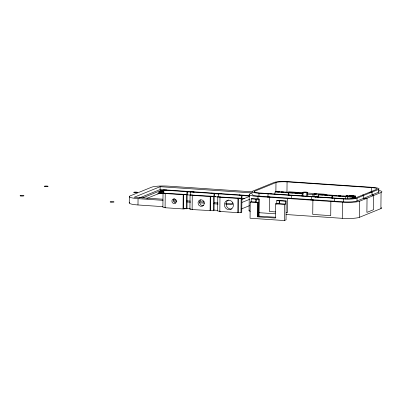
<?xml version="1.0" encoding="UTF-8"?>
<svg xmlns="http://www.w3.org/2000/svg" width="402" height="402" viewBox="0 0 402 402"><rect width="100%" height="100%" fill="white"/><g stroke="black" fill="none" stroke-linecap="round" stroke-linejoin="round"><path stroke-width="0.6" d="M129.258 203.005L129.323 196.689M163.016 206.658L137.992 204.965L138.057 198.648A13.422 2.075 0.6 0 1 130.158 195.9L151.534 187.221A13.422 2.075 0.6 0 1 168.79 186.171L251.994 191.809M139.288 198L160.132 189.538L160.162 186.694L252.185 192.93M163.036 193.136L162.89 207.342L165.584 207.522L165.081 207.728L165.232 193.523L165.735 193.322L163.036 193.136L186.9 194.518L187.176 191.593L187 208.618L183.051 208.945L165.081 207.728M163.549 192.935L163.579 190.096L166.93 190.005M163.795 193.035L163.83 189.99M183.051 208.945L183.201 194.739L186.9 194.518M183.553 208.744L183.699 194.538M186.247 208.924L186.397 194.719M192.121 209.558L192.623 209.357L189.925 209.176L190.076 194.97L213.934 196.347L214.216 193.427L214.04 210.452L213.286 210.759L192.121 209.558L192.272 195.357L192.769 195.151L190.076 194.97M190.588 194.769L190.618 191.925L193.97 191.834M210.09 210.779L210.241 196.573L213.934 196.347M210.593 210.573L210.738 196.367M213.286 210.759L213.437 196.553M217.789 196.844L217.638 211.05L220.331 211.236L219.834 211.437L219.979 197.231L220.482 197.03L217.789 196.844L241.647 198.226L241.929 195.302L241.748 212.326L237.803 212.653L219.834 211.437M218.301 196.643L218.331 193.804L221.683 193.714M237.803 212.653L237.949 198.447L241.647 198.226M238.301 212.452L238.451 198.246M240.999 212.633L241.145 198.427M249.079 210.648L249.25 194.548M258.818 199.286L258.642 216.336L259.059 216.165L259.235 199.121L256.124 199.106L255.843 202.05L251.185 201.734L250.22 202.126L250.054 218.221L284.34 220.547L286.038 219.854L286.164 200.945L277.204 200.337L276.787 200.508L276.747 204.161M251.185 201.734L251.215 198.889L251.883 198.618L259.235 199.121M254.587 192.447L254.602 191.221L275.978 182.543A8.628 1.337 0.6 0 1 287.068 181.87L371.523 187.588A8.628 1.337 0.6 0 1 376.604 189.357L355.227 198.035A8.628 1.337 0.6 0 1 344.137 198.709L259.682 192.99A8.628 1.337 0.6 0 1 254.602 191.221M256.089 202.151L256.124 199.106M257.426 216.829L257.576 202.623L258.039 202.432L257.888 216.638L257.426 216.829L275.395 218.045L275.546 203.839L279.189 203.628L285.47 204.055L285.5 201.216L286.164 200.945M257.958 198.985L257.983 196.508A13.422 2.075 0.6 0 1 250.079 193.759L252.391 192.819M334.057 201.422L334.559 201.221L258.983 196.101L259.014 193.261A10.542 1.633 0.6 0 1 252.803 191.101L274.179 182.418A10.542 1.633 0.6 0 1 287.737 181.598L372.192 187.317A10.542 1.633 0.6 0 1 378.403 189.483L378.372 192.322L356.996 201A10.542 1.633 0.6 0 1 343.439 201.824L334.57 201.241L330.861 201.442L330.725 215.648L312.741 214.432L312.892 200.226L313.404 200.025L310.696 199.839L311.213 199.638L311.49 196.694M275.591 211.914L269.385 211.497L269.531 197.292L270.049 197.086L267.335 196.905L267.853 196.704L268.134 193.759M275.883 191.749L275.978 182.543M279.189 203.628L279.219 200.789L279.48 200.688L279.45 203.734M284.34 220.547L284.505 204.447L285.47 204.055M286.963 192.302L287.068 181.87M302.987 196.251L302.927 192.322A2.271 0.352 0.6 0 1 305.967 192.076A2.271 0.352 0.6 0 1 307.088 192.603L303.028 192.493M306.259 196.472L306.299 192.714M307.404 196.166L307.445 192.412M308.339 196.261L309.475 196.337M310.615 196.412L311.751 196.493M312.882 196.859L312.907 194.533L315.274 193.573L315.49 194.111M314.052 196.94L314.078 194.613L316.444 193.653L324.399 194.191L324.615 194.729M315.193 196.724L316.329 196.799M334.57 201.241L334.6 198.382L343.469 198.98A10.542 1.633 0.6 0 0 357.026 198.161L378.403 189.483M342.268 218.326L342.439 202.226A13.422 2.075 0.6 0 0 359.689 201.181L381.066 192.503L380.9 208.603L359.524 217.281A13.422 2.075 0.6 0 1 342.268 218.326L285.963 214.512M343.439 201.824L343.469 198.98M349.604 196.422L349.609 195.95L353.273 196.166L349.494 196.206L352.403 196.518L348.876 196.246L349.609 195.95M349.886 196.518L349.891 196.045M352.881 198.849L352.76 196.91L355.127 195.93A0.508 0.452 -70.8 0 1 355.298 195.955L355.448 197.804M353.046 198.779L353.062 197.357L355.298 196.452L355.112 198.412M353.996 198.593L354.006 197.493L352.881 197.417M356.996 201L357.026 198.161M359.524 217.281L359.689 201.181M371.488 191.272L371.523 187.588M370.383 192.417L369.257 192.342L372.056 192.076L372.026 194.9L373.373 194.99L372.373 195.397L373.719 195.488L373.574 209.693L366.89 212.402L367.041 198.201L363.348 198.422L363.378 195.578L362.704 195.533L363.699 195.131L362.579 195.055M352.755 198.437L352.755 198.508M274.752 194.151L275.119 191.95L276.44 191.427L289.953 192.362L288.626 192.885L275.119 191.95M288.259 195.086L288.626 192.885M288.445 195.081L288.807 192.88L290.133 192.352L303.028 193.246M301.952 196.015L302.319 193.814L303.203 193.462M318.283 197.091L318.65 194.89L319.972 194.367L333.484 195.302L332.163 195.824L318.65 194.89M331.796 198.025L332.163 195.824M331.977 198.015L332.343 195.814L333.665 195.292L347.177 196.226L347.785 198.357M345.489 198.95L345.856 196.749L347.177 196.226M164.936 190.342L163.443 190.322L162.926 193.352L158.117 193.839L146.78 198.417M162.071 193.372L162.956 190.332L163.443 190.322M161.252 193.412L162.483 190.357L162.956 190.332M160.478 193.473L162.046 190.387L162.483 190.357M159.77 193.543L161.639 190.432L162.046 190.387M159.132 193.628L161.272 190.478L161.639 190.432M158.574 193.729L161.272 190.478M158.117 193.839L160.956 190.538M157.755 193.96L160.694 190.598M344.7 196.377L347.569 195.628L346.67 195.568L347.122 195.387L355.127 195.93M184.9 191.221L184.483 191.412L187.176 191.593M211.939 193.055L211.522 193.246L214.216 193.427M239.647 194.93L239.23 195.121L241.929 195.302M332.56 197.925L332.142 198.116L332.575 197.925M160.162 186.694L134.107 197.271L162.905 199.221M142.579 197.94L160.488 190.669M189.925 209.176L190.679 208.869M233.009 203.09L231.14 203.844L225.507 203.462M241.577 199.608L249.672 196.322M242.079 202.387L249.592 199.337M270.812 193.94L271.244 193.774M255.843 202.05L255.34 202.251L258.039 202.432M241.436 208.934L249.526 205.653M287.641 192.372L289.058 191.794L297.018 192.337L297.229 192.875M295.596 192.91L297.018 192.337M296.45 193.191L298.344 192.427L303.239 192.759M291.48 195.362L291.199 198.281L287.5 198.508L287.365 212.713L286.113 212.628M307.384 196.402L308.344 196.015M310.615 196.171L309.178 196.754L309.56 196.779M310.319 196.829L311.751 196.246M314.173 196.879L315.198 196.477M315.108 196.93L316.726 196.271L318.605 196.397M322.982 194.764L324.399 194.191M310.711 199.844L311.213 199.638M334.59 198.402L334.851 198.276L259.014 193.261M349.755 196.528L352.057 196.573L349.891 196.472L351.554 196.648M351.293 195.905L353.594 195.95L351.524 195.809M353.222 195.97L349.564 195.774M355.468 196.176L352.896 197.216L346.991 196.819M352.539 198.091L354.006 197.493M267.335 196.905L267.853 196.704M330.876 201.447L331.374 201.261M315.429 197.186L316.178 197.176M371.383 192.03L372.056 192.076M307.314 193.03L315.274 193.573M354.102 196.372L355.298 196.452M347.192 196.523L352.74 196.9M307.399 194.156L312.907 194.533M314.078 194.613L318.977 194.945M354.087 197.789L355.283 197.869M350.991 198.719L351.936 198.784M307.053 196.231L308.198 196.307M160.132 189.538L249.652 195.603M218.331 193.804L241.677 195.407M163.579 190.096L186.925 191.699M190.618 191.925L213.964 193.528M257.983 196.508L342.439 202.226M186.061 191.769L190.442 192.066M192.945 192.236L194.196 192.317M214.216 193.674L218.593 193.97M239.863 195.412L249.245 196.05M276.787 200.508L279.48 200.688M214.598 196.387L215.849 196.472M279.219 200.789L285.5 201.216M251.215 198.889L255.873 199.206M187.025 194.834L190.779 195.091M213.929 196.658L218.306 196.955M242.079 198.563L244.582 198.734M165.232 193.523L183.201 194.739M192.272 195.357L210.241 196.573M219.979 197.231L237.949 198.447M250.22 202.126L257.576 202.623M275.546 203.839L284.505 204.447M173.548 199.945L176.051 200.116M186.694 200.834L190.447 201.09M199.839 201.724L204.221 202.02M214.241 202.703L217.995 202.955M138.057 198.648L163.081 200.342M173.719 201.065L176.845 201.276M186.855 201.955L190.608 202.206M199.367 202.799L204.372 203.141M213.753 203.774L218.135 204.07M259.064 212.693L275.33 213.794M186.789 208.271L189.915 208.482M213.688 210.09L217.442 210.346M184.302 208.437L185.382 208.512M257.833 216.08L275.862 217.271M332.343 195.814L345.856 196.749M288.807 192.88L302.319 193.814M316.444 193.653L316.655 194.186M298.344 192.427L298.555 192.96M378.83 190.432A13.422 2.075 0.6 0 1 381.066 192.503M381.553 207.538A13.422 2.075 0.6 0 1 380.9 208.603M250.29 211.447A13.422 2.075 0.6 0 1 249.406 210.11M258.983 196.101A10.542 1.633 0.6 0 1 252.16 194.347M378.885 191.488A10.542 1.633 0.6 0 1 378.372 192.322M137.992 204.965A13.422 2.075 0.6 0 1 129.59 202.467M232.778 204.417A13.422 2.075 0.6 0 1 225.929 204.523M231.678 208.919A4.794 4.442 67.9 0 1 227.351 207.397L226.648 206.372A4.794 4.442 67.9 0 1 228.356 200.015M175.785 202.925A2.397 2.221 67.9 0 1 174.207 202.121L173.855 201.608A2.397 2.221 67.9 0 1 174.242 198.774M203.628 205.643A3.357 3.11 67.9 0 1 200.603 204.583L200.111 203.859A3.357 3.11 67.9 0 1 200.653 199.894M352.986 198.342L352.986 198.342M353.222 198.246L353.222 198.246M353.453 198.156L353.453 198.156M353.69 198.06L353.695 198.025M316.701 196.467L318.228 196.508L316.701 196.467M317.64 197.035L318.012 197.045L317.64 197.035M276.842 191.769L279.259 191.87L276.842 191.769M290.535 192.694L292.952 192.799L290.535 192.694M320.374 194.704L322.796 194.809L320.374 194.704M334.067 195.633L336.484 195.734L334.067 195.633M281.33 192.071L283.737 192.186L281.33 192.071M285.777 192.382L288.184 192.493L285.777 192.382M295.023 193L297.43 193.111L295.023 193M299.47 193.307L301.877 193.422L299.47 193.307M324.866 195.01L327.268 195.126L324.866 195.01M329.313 195.317L331.715 195.432L329.313 195.317M338.559 195.94L340.961 196.05L338.559 195.94M343.006 196.246L345.408 196.357L343.006 196.246M289.199 194.99L288.782 195.181L289.214 194.99M232.808 202.839L232.105 201.809A4.794 4.442 67.9 0 0 226.195 201A4.794 4.442 67.9 0 0 224.974 207.045L225.678 208.075A4.794 4.442 67.9 0 0 231.587 208.884A4.794 4.442 67.9 0 0 232.808 202.839M203.92 201.593L203.427 200.874A3.357 3.11 67.9 0 0 198.437 204.538L198.93 205.261A3.357 3.11 67.9 0 0 203.92 201.593M176.101 200.181L175.749 199.668A2.397 2.221 67.9 0 0 172.182 202.286L172.533 202.799A2.397 2.221 67.9 0 0 176.101 200.181M134.484 192.608A1.92 0.296 0.6 0 0 137.504 192.427A1.92 0.296 0.6 0 0 134.796 192.101A1.92 0.296 0.6 0 0 134.484 192.608M110.972 202.156A1.92 0.296 0.6 0 0 113.987 201.975A1.92 0.296 0.6 0 0 111.284 201.648A1.92 0.296 0.6 0 0 110.972 202.156M45.089 186.553A1.92 0.296 0.6 0 0 48.104 186.372A1.92 0.296 0.6 0 0 45.401 186.046A1.92 0.296 0.6 0 0 45.089 186.553M20.899 195.99A1.92 0.296 0.6 0 0 23.919 195.809A1.92 0.296 0.6 0 0 21.211 195.483A1.92 0.296 0.6 0 0 20.899 195.99"/></g></svg>
